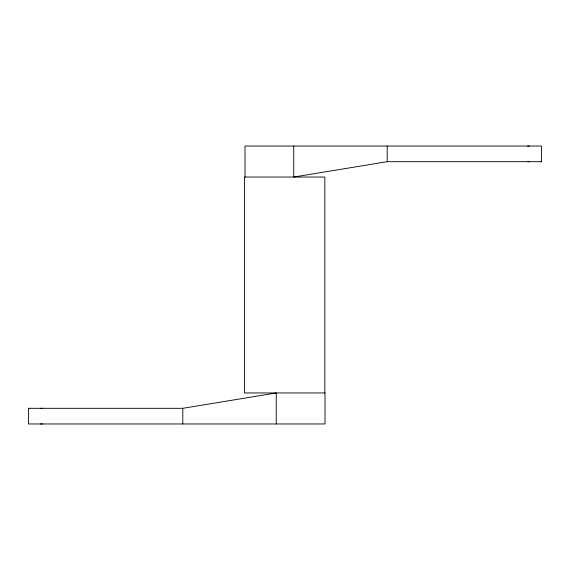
<?xml version="1.0" encoding="UTF-8"?>
<svg xmlns="http://www.w3.org/2000/svg" width="570" height="570" viewBox="0 0 570 570"><rect width="100%" height="100%" fill="white"/><g stroke="black" fill="none" stroke-linecap="round" stroke-linejoin="round"><path stroke-width="0.85" d="M245 177.042L245 146.034L541.5 146.034L541.5 161.688L387.201 161.688L293.75 177.042L293.75 146.034M324.85 392.958L324.85 177.042L244.487 177.042L244.487 392.958L325 392.958L325 423.966L28.5 423.966L28.5 408.312L182.799 408.312L276.251 392.958L276.251 423.966M527.571 161.688L529.409 161.68M40.591 408.32L42.429 408.312M527.571 146.034L529.409 146.041M40.591 423.959L42.429 423.966M541.03 161.688L541.5 161.688M28.97 408.312L28.5 408.312M387.201 146.034L387.201 161.688M182.799 408.312L182.799 423.966"/></g></svg>
